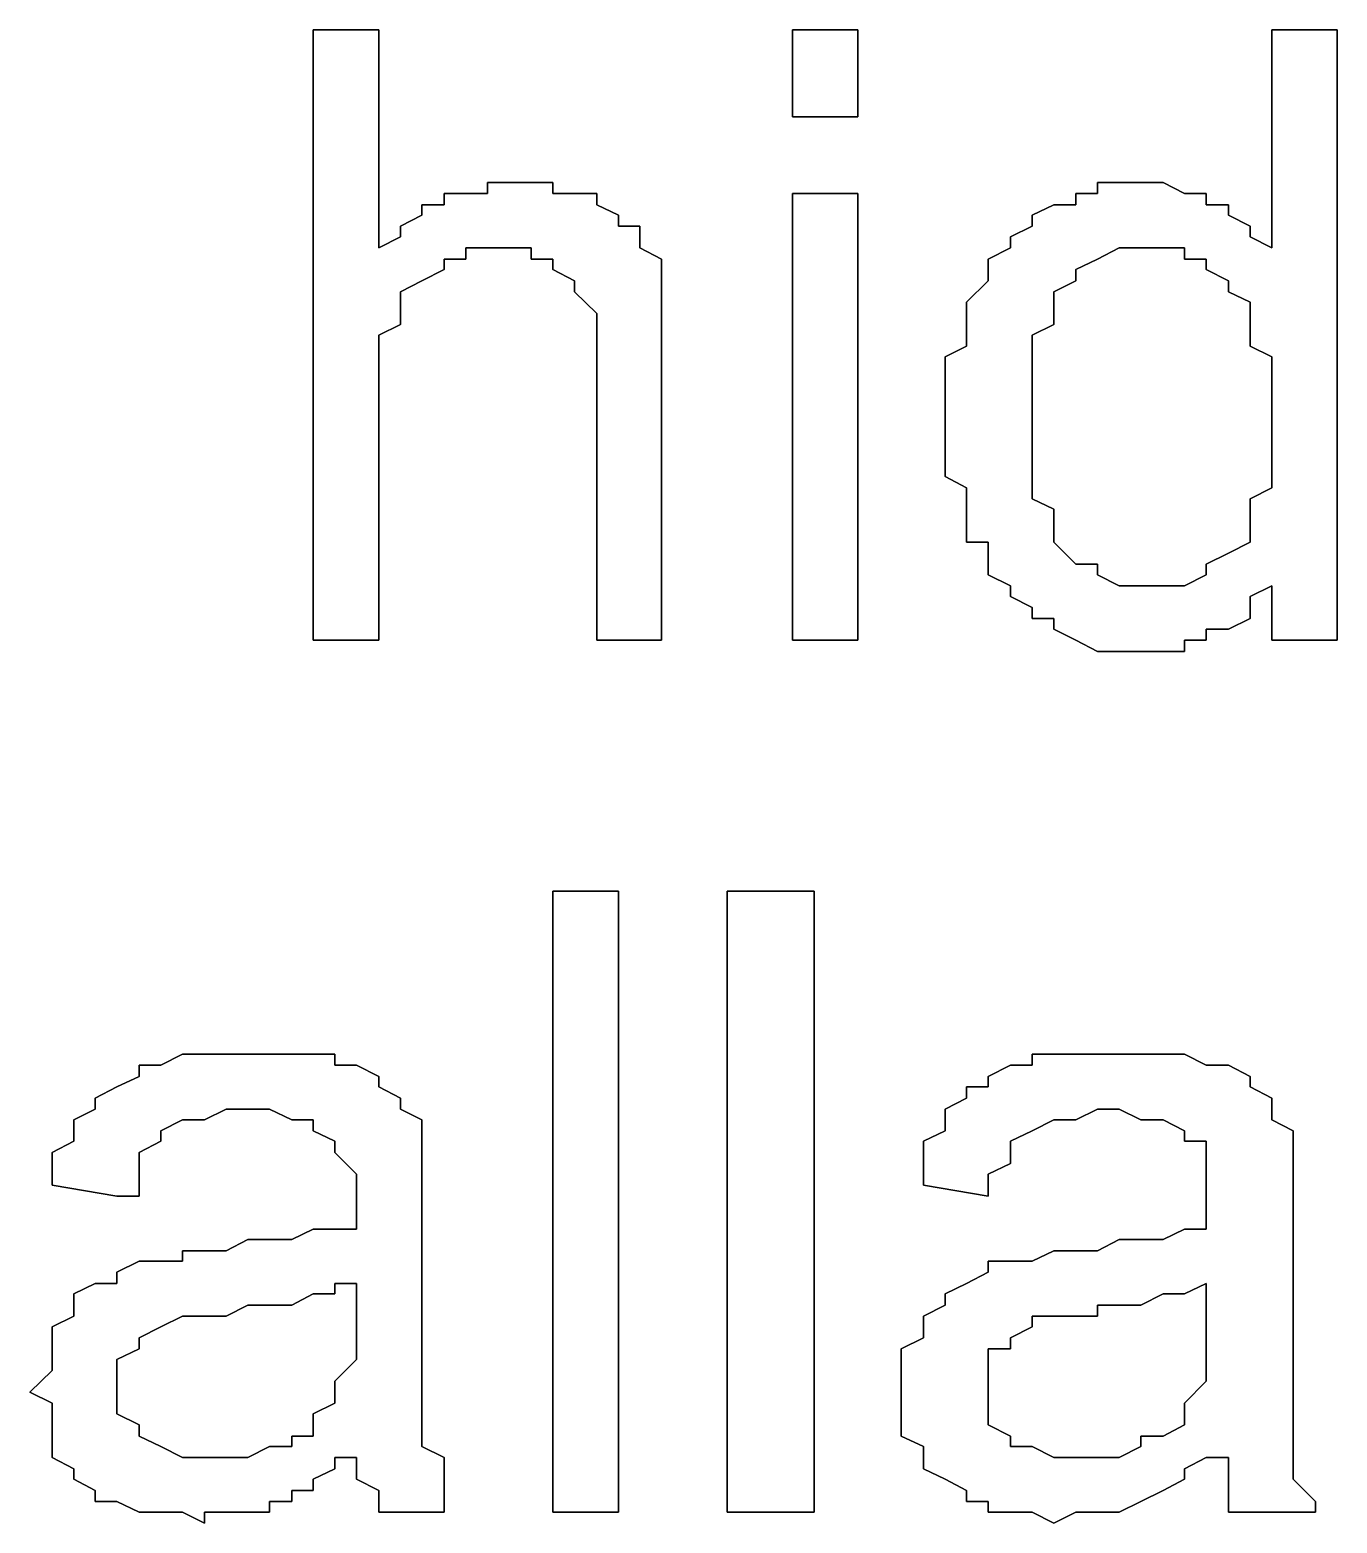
# Model space of a CAD drawing. Header units: metres. Extents: x 2.9 to 42.8, y 1.7 to 28.7.
# Drawn here: x 38.421 to 38.6327, y 16.4553 to 16.697 of the extents above; entities that cross this region are included whole.
import ezdxf

# ---------------------------------------------------------------- set-up
doc = ezdxf.new("R2010")
doc.units = ezdxf.units.M
doc.layers.add('GRIS', color=8, linetype='Continuous')

msp = doc.modelspace()

# ---------------------------------------------------------------- linework, layer by layer
at = {"layer": 'GRIS', "lineweight": -3}
for points in [[(38.4775, 16.697), (38.4669, 16.697), (38.4775, 16.697)], [(38.4669, 16.697), (38.4669, 16.5982), (38.4669, 16.697)], [(38.4775, 16.6617), (38.4775, 16.697), (38.4775, 16.6617)], [(38.5551, 16.697), (38.5445, 16.697), (38.5551, 16.697)], [(38.5445, 16.697), (38.5445, 16.6829), (38.5445, 16.697)], [(38.5551, 16.6829), (38.5551, 16.697), (38.5551, 16.6829)], [(38.6327, 16.697), (38.6221, 16.697), (38.6327, 16.697)], [(38.6221, 16.697), (38.6221, 16.6617), (38.6221, 16.697)], [(38.6327, 16.5982), (38.6327, 16.697), (38.6327, 16.5982)], [(38.5445, 16.6829), (38.5551, 16.6829), (38.5445, 16.6829)], [(38.4916, 16.6705), (38.4881, 16.6705), (38.4916, 16.6705)], [(38.4881, 16.6705), (38.4881, 16.6687), (38.4881, 16.6705)], [(38.4951, 16.6705), (38.4916, 16.6705), (38.4951, 16.6705)], [(38.4986, 16.6723), (38.4951, 16.6723), (38.4986, 16.6723)], [(38.4951, 16.6723), (38.4951, 16.6705), (38.4951, 16.6723)], [(38.5022, 16.6723), (38.4986, 16.6723), (38.5022, 16.6723)], [(38.5057, 16.6723), (38.5022, 16.6723), (38.5057, 16.6723)], [(38.5057, 16.6705), (38.5057, 16.6723), (38.5057, 16.6705)], [(38.5092, 16.6705), (38.5057, 16.6705), (38.5092, 16.6705)], [(38.5128, 16.6705), (38.5092, 16.6705), (38.5128, 16.6705)], [(38.5128, 16.6687), (38.5128, 16.6705), (38.5128, 16.6687)], [(38.5551, 16.6705), (38.5445, 16.6705), (38.5551, 16.6705)], [(38.5445, 16.6705), (38.5445, 16.5982), (38.5445, 16.6705)], [(38.5551, 16.5982), (38.5551, 16.6705), (38.5551, 16.5982)], [(38.5939, 16.6705), (38.5904, 16.6705), (38.5939, 16.6705)], [(38.5904, 16.6705), (38.5904, 16.6687), (38.5904, 16.6705)], [(38.5974, 16.6723), (38.5939, 16.6723), (38.5974, 16.6723)], [(38.5939, 16.6723), (38.5939, 16.6705), (38.5939, 16.6723)], [(38.6009, 16.6723), (38.5974, 16.6723), (38.6009, 16.6723)], [(38.6045, 16.6723), (38.6009, 16.6723), (38.6045, 16.6723)], [(38.608, 16.6705), (38.6045, 16.6723), (38.608, 16.6705)], [(38.6115, 16.6705), (38.608, 16.6705), (38.6115, 16.6705)], [(38.6115, 16.6687), (38.6115, 16.6705), (38.6115, 16.6687)], [(38.4881, 16.6687), (38.4845, 16.6687), (38.4881, 16.6687)], [(38.4845, 16.6687), (38.4845, 16.667), (38.4845, 16.6687)], [(38.5163, 16.667), (38.5128, 16.6687), (38.5163, 16.667)], [(38.5868, 16.6687), (38.5833, 16.667), (38.5868, 16.6687)], [(38.5904, 16.6687), (38.5868, 16.6687), (38.5904, 16.6687)], [(38.6151, 16.6687), (38.6115, 16.6687), (38.6151, 16.6687)], [(38.6151, 16.667), (38.6151, 16.6687), (38.6151, 16.667)], [(38.4845, 16.667), (38.481, 16.6652), (38.4845, 16.667)], [(38.5163, 16.6652), (38.5163, 16.667), (38.5163, 16.6652)], [(38.5833, 16.667), (38.5833, 16.6652), (38.5833, 16.667)], [(38.6186, 16.6652), (38.6151, 16.667), (38.6186, 16.6652)], [(38.481, 16.6635), (38.4775, 16.6617), (38.481, 16.6635)], [(38.481, 16.6652), (38.481, 16.6635), (38.481, 16.6652)], [(38.5198, 16.6652), (38.5163, 16.6652), (38.5198, 16.6652)], [(38.5198, 16.6617), (38.5198, 16.6652), (38.5198, 16.6617)], [(38.5833, 16.6652), (38.5798, 16.6635), (38.5833, 16.6652)], [(38.5798, 16.6635), (38.5798, 16.6617), (38.5798, 16.6635)], [(38.6186, 16.6635), (38.6186, 16.6652), (38.6186, 16.6635)], [(38.6221, 16.6617), (38.6186, 16.6635), (38.6221, 16.6617)], [(38.4916, 16.6599), (38.4916, 16.6617), (38.4916, 16.6599)], [(38.4916, 16.6617), (38.4951, 16.6617), (38.4916, 16.6617)], [(38.4951, 16.6617), (38.4986, 16.6617), (38.4951, 16.6617)], [(38.4986, 16.6617), (38.5022, 16.6617), (38.4986, 16.6617)], [(38.5022, 16.6617), (38.5022, 16.6599), (38.5022, 16.6617)], [(38.5233, 16.6599), (38.5198, 16.6617), (38.5233, 16.6599)], [(38.5798, 16.6617), (38.5762, 16.6599), (38.5798, 16.6617)], [(38.5939, 16.6599), (38.5974, 16.6617), (38.5939, 16.6599)], [(38.5974, 16.6617), (38.6009, 16.6617), (38.5974, 16.6617)], [(38.6009, 16.6617), (38.6045, 16.6617), (38.6009, 16.6617)], [(38.6045, 16.6617), (38.608, 16.6617), (38.6045, 16.6617)], [(38.608, 16.6617), (38.608, 16.6599), (38.608, 16.6617)], [(38.4845, 16.6564), (38.4881, 16.6582), (38.4845, 16.6564)], [(38.4881, 16.6582), (38.4881, 16.6599), (38.4881, 16.6582)], [(38.4881, 16.6599), (38.4916, 16.6599), (38.4881, 16.6599)], [(38.5022, 16.6599), (38.5057, 16.6599), (38.5022, 16.6599)], [(38.5057, 16.6599), (38.5057, 16.6582), (38.5057, 16.6599)], [(38.5057, 16.6582), (38.5092, 16.6564), (38.5057, 16.6582)], [(38.5233, 16.6582), (38.5233, 16.6599), (38.5233, 16.6582)], [(38.5233, 16.6564), (38.5233, 16.6582), (38.5233, 16.6564)], [(38.5762, 16.6599), (38.5762, 16.6582), (38.5762, 16.6599)], [(38.5762, 16.6582), (38.5762, 16.6564), (38.5762, 16.6582)], [(38.5904, 16.6582), (38.5939, 16.6599), (38.5904, 16.6582)], [(38.5904, 16.6564), (38.5904, 16.6582), (38.5904, 16.6564)], [(38.608, 16.6599), (38.6115, 16.6599), (38.608, 16.6599)], [(38.6115, 16.6599), (38.6115, 16.6582), (38.6115, 16.6599)], [(38.6115, 16.6582), (38.6151, 16.6564), (38.6115, 16.6582)], [(38.481, 16.6546), (38.4845, 16.6564), (38.481, 16.6546)], [(38.5092, 16.6564), (38.5092, 16.6546), (38.5092, 16.6564)], [(38.5233, 16.6546), (38.5233, 16.6564), (38.5233, 16.6546)], [(38.5762, 16.6564), (38.5727, 16.6529), (38.5762, 16.6564)], [(38.5868, 16.6546), (38.5904, 16.6564), (38.5868, 16.6546)], [(38.6151, 16.6564), (38.6151, 16.6546), (38.6151, 16.6564)], [(38.481, 16.6511), (38.481, 16.6546), (38.481, 16.6511)], [(38.5092, 16.6546), (38.5128, 16.6511), (38.5092, 16.6546)], [(38.5233, 16.6511), (38.5233, 16.6546), (38.5233, 16.6511)], [(38.5868, 16.6529), (38.5868, 16.6546), (38.5868, 16.6529)], [(38.6151, 16.6546), (38.6186, 16.6529), (38.6151, 16.6546)], [(38.481, 16.6493), (38.481, 16.6511), (38.481, 16.6493)], [(38.5128, 16.6511), (38.5128, 16.6493), (38.5128, 16.6511)], [(38.5233, 16.6493), (38.5233, 16.6511), (38.5233, 16.6493)], [(38.5727, 16.6529), (38.5727, 16.6511), (38.5727, 16.6529)], [(38.5727, 16.6511), (38.5727, 16.6493), (38.5727, 16.6511)], [(38.5868, 16.6511), (38.5868, 16.6529), (38.5868, 16.6511)], [(38.5868, 16.6493), (38.5868, 16.6511), (38.5868, 16.6493)], [(38.6186, 16.6529), (38.6186, 16.6511), (38.6186, 16.6529)], [(38.6186, 16.6511), (38.6186, 16.6476), (38.6186, 16.6511)], [(38.4775, 16.6476), (38.481, 16.6493), (38.4775, 16.6476)], [(38.5128, 16.6493), (38.5128, 16.6476), (38.5128, 16.6493)], [(38.5233, 16.6458), (38.5233, 16.6493), (38.5233, 16.6458)], [(38.5727, 16.6493), (38.5727, 16.6458), (38.5727, 16.6493)], [(38.5833, 16.6476), (38.5868, 16.6493), (38.5833, 16.6476)], [(38.4775, 16.6441), (38.4775, 16.6476), (38.4775, 16.6441)], [(38.5128, 16.6476), (38.5128, 16.6441), (38.5128, 16.6476)], [(38.5833, 16.6458), (38.5833, 16.6476), (38.5833, 16.6458)], [(38.6186, 16.6476), (38.6186, 16.6458), (38.6186, 16.6476)], [(38.4775, 16.6423), (38.4775, 16.6441), (38.4775, 16.6423)], [(38.5128, 16.6441), (38.5128, 16.5982), (38.5128, 16.6441)], [(38.5233, 16.6441), (38.5233, 16.6458), (38.5233, 16.6441)], [(38.5233, 16.5982), (38.5233, 16.6441), (38.5233, 16.5982)], [(38.5727, 16.6458), (38.5692, 16.6441), (38.5727, 16.6458)], [(38.5692, 16.6441), (38.5692, 16.6423), (38.5692, 16.6441)], [(38.5833, 16.6441), (38.5833, 16.6458), (38.5833, 16.6441)], [(38.5833, 16.6405), (38.5833, 16.6441), (38.5833, 16.6405)], [(38.6186, 16.6458), (38.6221, 16.6441), (38.6186, 16.6458)], [(38.6221, 16.6441), (38.6221, 16.6423), (38.6221, 16.6441)], [(38.4775, 16.6388), (38.4775, 16.6423), (38.4775, 16.6388)], [(38.5692, 16.6423), (38.5692, 16.6388), (38.5692, 16.6423)], [(38.6221, 16.6423), (38.6221, 16.6388), (38.6221, 16.6423)], [(38.4775, 16.637), (38.4775, 16.6388), (38.4775, 16.637)], [(38.5692, 16.6388), (38.5692, 16.637), (38.5692, 16.6388)], [(38.5833, 16.6388), (38.5833, 16.6405), (38.5833, 16.6388)], [(38.5833, 16.6352), (38.5833, 16.6388), (38.5833, 16.6352)], [(38.6221, 16.6388), (38.6221, 16.6352), (38.6221, 16.6388)], [(38.4775, 16.5982), (38.4775, 16.637), (38.4775, 16.5982)], [(38.5692, 16.637), (38.5692, 16.6335), (38.5692, 16.637)], [(38.5833, 16.6335), (38.5833, 16.6352), (38.5833, 16.6335)], [(38.6221, 16.6352), (38.6221, 16.6335), (38.6221, 16.6352)], [(38.5692, 16.6335), (38.5692, 16.6299), (38.5692, 16.6335)], [(38.5833, 16.6317), (38.5833, 16.6335), (38.5833, 16.6317)], [(38.5833, 16.6282), (38.5833, 16.6317), (38.5833, 16.6282)], [(38.6221, 16.6335), (38.6221, 16.6299), (38.6221, 16.6335)], [(38.5692, 16.6299), (38.5692, 16.6282), (38.5692, 16.6299)], [(38.6221, 16.6299), (38.6221, 16.6282), (38.6221, 16.6299)], [(38.5692, 16.6282), (38.5692, 16.6247), (38.5692, 16.6282)], [(38.5833, 16.6264), (38.5833, 16.6282), (38.5833, 16.6264)], [(38.6221, 16.6282), (38.6221, 16.6247), (38.6221, 16.6282)], [(38.5692, 16.6247), (38.5727, 16.6229), (38.5692, 16.6247)], [(38.5833, 16.6229), (38.5833, 16.6264), (38.5833, 16.6229)], [(38.6221, 16.6247), (38.6221, 16.6229), (38.6221, 16.6247)], [(38.5727, 16.6229), (38.5727, 16.6211), (38.5727, 16.6229)], [(38.5833, 16.6211), (38.5833, 16.6229), (38.5833, 16.6211)], [(38.6221, 16.6229), (38.6186, 16.6211), (38.6221, 16.6229)], [(38.5727, 16.6211), (38.5727, 16.6194), (38.5727, 16.6211)], [(38.5727, 16.6194), (38.5727, 16.6158), (38.5727, 16.6194)], [(38.5868, 16.6194), (38.5833, 16.6211), (38.5868, 16.6194)], [(38.5868, 16.6176), (38.5868, 16.6194), (38.5868, 16.6176)], [(38.6186, 16.6211), (38.6186, 16.6176), (38.6186, 16.6211)], [(38.5868, 16.6158), (38.5868, 16.6176), (38.5868, 16.6158)], [(38.6186, 16.6176), (38.6186, 16.6158), (38.6186, 16.6176)], [(38.5727, 16.6158), (38.5727, 16.6141), (38.5727, 16.6158)], [(38.5868, 16.6141), (38.5868, 16.6158), (38.5868, 16.6141)], [(38.6186, 16.6158), (38.6186, 16.6141), (38.6186, 16.6158)], [(38.5727, 16.6141), (38.5762, 16.6141), (38.5727, 16.6141)], [(38.5762, 16.6141), (38.5762, 16.6105), (38.5762, 16.6141)], [(38.5904, 16.6105), (38.5868, 16.6141), (38.5904, 16.6105)], [(38.6151, 16.6123), (38.6115, 16.6105), (38.6151, 16.6123)], [(38.6186, 16.6141), (38.6151, 16.6123), (38.6186, 16.6141)], [(38.5762, 16.6105), (38.5762, 16.6088), (38.5762, 16.6105)], [(38.5939, 16.6105), (38.5904, 16.6105), (38.5939, 16.6105)], [(38.5939, 16.6088), (38.5939, 16.6105), (38.5939, 16.6088)], [(38.6115, 16.6105), (38.6115, 16.6088), (38.6115, 16.6105)], [(38.5762, 16.6088), (38.5798, 16.607), (38.5762, 16.6088)], [(38.5974, 16.607), (38.5939, 16.6088), (38.5974, 16.607)], [(38.6115, 16.6088), (38.608, 16.607), (38.6115, 16.6088)], [(38.5798, 16.607), (38.5798, 16.6053), (38.5798, 16.607)], [(38.5798, 16.6053), (38.5833, 16.6035), (38.5798, 16.6053)], [(38.6009, 16.607), (38.5974, 16.607), (38.6009, 16.607)], [(38.6045, 16.607), (38.6009, 16.607), (38.6045, 16.607)], [(38.608, 16.607), (38.6045, 16.607), (38.608, 16.607)], [(38.6186, 16.6053), (38.6221, 16.607), (38.6186, 16.6053)], [(38.6186, 16.6035), (38.6186, 16.6053), (38.6186, 16.6035)], [(38.6221, 16.607), (38.6221, 16.5982), (38.6221, 16.607)], [(38.5833, 16.6035), (38.5833, 16.6017), (38.5833, 16.6035)], [(38.6186, 16.6017), (38.6186, 16.6035), (38.6186, 16.6017)], [(38.5833, 16.6017), (38.5868, 16.6017), (38.5833, 16.6017)], [(38.5868, 16.6017), (38.5868, 16.6), (38.5868, 16.6017)], [(38.5868, 16.6), (38.5904, 16.5982), (38.5868, 16.6)], [(38.6115, 16.5982), (38.6115, 16.6), (38.6115, 16.5982)], [(38.6115, 16.6), (38.6151, 16.6), (38.6115, 16.6)], [(38.6151, 16.6), (38.6186, 16.6017), (38.6151, 16.6)], [(38.4669, 16.5982), (38.4775, 16.5982), (38.4669, 16.5982)], [(38.5128, 16.5982), (38.5233, 16.5982), (38.5128, 16.5982)], [(38.5445, 16.5982), (38.5551, 16.5982), (38.5445, 16.5982)], [(38.5904, 16.5982), (38.5939, 16.5964), (38.5904, 16.5982)], [(38.608, 16.5964), (38.608, 16.5982), (38.608, 16.5964)], [(38.608, 16.5982), (38.6115, 16.5982), (38.608, 16.5982)], [(38.6221, 16.5982), (38.6327, 16.5982), (38.6221, 16.5982)], [(38.5939, 16.5964), (38.5974, 16.5964), (38.5939, 16.5964)], [(38.5974, 16.5964), (38.6009, 16.5964), (38.5974, 16.5964)], [(38.6009, 16.5964), (38.6045, 16.5964), (38.6009, 16.5964)], [(38.6045, 16.5964), (38.608, 16.5964), (38.6045, 16.5964)], [(38.5163, 16.5576), (38.5057, 16.5576), (38.5163, 16.5576)], [(38.5057, 16.5576), (38.5057, 16.4571), (38.5057, 16.5576)], [(38.5163, 16.4571), (38.5163, 16.5576), (38.5163, 16.4571)], [(38.548, 16.5576), (38.5339, 16.5576), (38.548, 16.5576)], [(38.5339, 16.5576), (38.5339, 16.4571), (38.5339, 16.5576)], [(38.548, 16.4571), (38.548, 16.5576), (38.548, 16.4571)], [(38.4457, 16.5312), (38.4422, 16.5294), (38.4457, 16.5312)], [(38.4493, 16.5312), (38.4457, 16.5312), (38.4493, 16.5312)], [(38.4528, 16.5312), (38.4493, 16.5312), (38.4528, 16.5312)], [(38.4563, 16.5312), (38.4528, 16.5312), (38.4563, 16.5312)], [(38.4598, 16.5312), (38.4563, 16.5312), (38.4598, 16.5312)], [(38.4634, 16.5312), (38.4598, 16.5312), (38.4634, 16.5312)], [(38.4669, 16.5312), (38.4634, 16.5312), (38.4669, 16.5312)], [(38.4704, 16.5312), (38.4669, 16.5312), (38.4704, 16.5312)], [(38.4704, 16.5294), (38.4704, 16.5312), (38.4704, 16.5294)], [(38.5868, 16.5312), (38.5833, 16.5312), (38.5868, 16.5312)], [(38.5833, 16.5312), (38.5833, 16.5294), (38.5833, 16.5312)], [(38.5904, 16.5312), (38.5868, 16.5312), (38.5904, 16.5312)], [(38.5939, 16.5312), (38.5904, 16.5312), (38.5939, 16.5312)], [(38.5974, 16.5312), (38.5939, 16.5312), (38.5974, 16.5312)], [(38.6009, 16.5312), (38.5974, 16.5312), (38.6009, 16.5312)], [(38.6045, 16.5312), (38.6009, 16.5312), (38.6045, 16.5312)], [(38.608, 16.5312), (38.6045, 16.5312), (38.608, 16.5312)], [(38.6115, 16.5294), (38.608, 16.5312), (38.6115, 16.5294)], [(38.4387, 16.5276), (38.4351, 16.5259), (38.4387, 16.5276)], [(38.4422, 16.5294), (38.4387, 16.5294), (38.4422, 16.5294)], [(38.4387, 16.5294), (38.4387, 16.5276), (38.4387, 16.5294)], [(38.4739, 16.5294), (38.4704, 16.5294), (38.4739, 16.5294)], [(38.4775, 16.5276), (38.4739, 16.5294), (38.4775, 16.5276)], [(38.4775, 16.5259), (38.4775, 16.5276), (38.4775, 16.5259)], [(38.5798, 16.5294), (38.5762, 16.5276), (38.5798, 16.5294)], [(38.5762, 16.5276), (38.5762, 16.5259), (38.5762, 16.5276)], [(38.5833, 16.5294), (38.5798, 16.5294), (38.5833, 16.5294)], [(38.6151, 16.5294), (38.6115, 16.5294), (38.6151, 16.5294)], [(38.6186, 16.5276), (38.6151, 16.5294), (38.6186, 16.5276)], [(38.6186, 16.5259), (38.6186, 16.5276), (38.6186, 16.5259)], [(38.4351, 16.5259), (38.4316, 16.5241), (38.4351, 16.5259)], [(38.481, 16.5241), (38.4775, 16.5259), (38.481, 16.5241)], [(38.5762, 16.5259), (38.5727, 16.5259), (38.5762, 16.5259)], [(38.5727, 16.5259), (38.5727, 16.5241), (38.5727, 16.5259)], [(38.6221, 16.5241), (38.6186, 16.5259), (38.6221, 16.5241)], [(38.4316, 16.5241), (38.4316, 16.5223), (38.4316, 16.5241)], [(38.481, 16.5223), (38.481, 16.5241), (38.481, 16.5223)], [(38.5727, 16.5241), (38.5692, 16.5223), (38.5727, 16.5241)], [(38.6221, 16.5223), (38.6221, 16.5241), (38.6221, 16.5223)], [(38.4316, 16.5223), (38.4281, 16.5206), (38.4316, 16.5223)], [(38.4281, 16.5206), (38.4281, 16.5188), (38.4281, 16.5206)], [(38.4422, 16.5188), (38.4457, 16.5206), (38.4422, 16.5188)], [(38.4457, 16.5206), (38.4493, 16.5206), (38.4457, 16.5206)], [(38.4493, 16.5206), (38.4528, 16.5223), (38.4493, 16.5206)], [(38.4528, 16.5223), (38.4563, 16.5223), (38.4528, 16.5223)], [(38.4563, 16.5223), (38.4598, 16.5223), (38.4563, 16.5223)], [(38.4598, 16.5223), (38.4634, 16.5206), (38.4598, 16.5223)], [(38.4634, 16.5206), (38.4669, 16.5206), (38.4634, 16.5206)], [(38.4669, 16.5206), (38.4669, 16.5188), (38.4669, 16.5206)], [(38.4845, 16.5206), (38.481, 16.5223), (38.4845, 16.5206)], [(38.4845, 16.5188), (38.4845, 16.5206), (38.4845, 16.5188)], [(38.5692, 16.5223), (38.5692, 16.5206), (38.5692, 16.5223)], [(38.5692, 16.5206), (38.5692, 16.5188), (38.5692, 16.5206)], [(38.5833, 16.5188), (38.5868, 16.5206), (38.5833, 16.5188)], [(38.5868, 16.5206), (38.5904, 16.5206), (38.5868, 16.5206)], [(38.5904, 16.5206), (38.5939, 16.5223), (38.5904, 16.5206)], [(38.5939, 16.5223), (38.5974, 16.5223), (38.5939, 16.5223)], [(38.5974, 16.5223), (38.6009, 16.5206), (38.5974, 16.5223)], [(38.6009, 16.5206), (38.6045, 16.5206), (38.6009, 16.5206)], [(38.6045, 16.5206), (38.608, 16.5188), (38.6045, 16.5206)], [(38.6221, 16.5206), (38.6221, 16.5223), (38.6221, 16.5206)], [(38.6256, 16.5188), (38.6221, 16.5206), (38.6256, 16.5188)], [(38.4281, 16.5188), (38.4281, 16.5171), (38.4281, 16.5188)], [(38.4422, 16.5171), (38.4422, 16.5188), (38.4422, 16.5171)], [(38.4669, 16.5188), (38.4704, 16.5171), (38.4669, 16.5188)], [(38.4845, 16.5153), (38.4845, 16.5188), (38.4845, 16.5153)], [(38.5692, 16.5188), (38.5657, 16.5171), (38.5692, 16.5188)], [(38.5798, 16.5171), (38.5833, 16.5188), (38.5798, 16.5171)], [(38.608, 16.5188), (38.608, 16.5171), (38.608, 16.5188)], [(38.6256, 16.5153), (38.6256, 16.5188), (38.6256, 16.5153)], [(38.4281, 16.5171), (38.4246, 16.5153), (38.4281, 16.5171)], [(38.4387, 16.5153), (38.4422, 16.5171), (38.4387, 16.5153)], [(38.4704, 16.5171), (38.4704, 16.5153), (38.4704, 16.5171)], [(38.5657, 16.5171), (38.5657, 16.5153), (38.5657, 16.5171)], [(38.5798, 16.5153), (38.5798, 16.5171), (38.5798, 16.5153)], [(38.608, 16.5171), (38.6115, 16.5171), (38.608, 16.5171)], [(38.6115, 16.5171), (38.6115, 16.5153), (38.6115, 16.5171)], [(38.4246, 16.5153), (38.4246, 16.5118), (38.4246, 16.5153)], [(38.4387, 16.5135), (38.4387, 16.5153), (38.4387, 16.5135)], [(38.4387, 16.5118), (38.4387, 16.5135), (38.4387, 16.5118)], [(38.4704, 16.5153), (38.4739, 16.5118), (38.4704, 16.5153)], [(38.4845, 16.5135), (38.4845, 16.5153), (38.4845, 16.5135)], [(38.4845, 16.5118), (38.4845, 16.5135), (38.4845, 16.5118)], [(38.5657, 16.5153), (38.5657, 16.5118), (38.5657, 16.5153)], [(38.5762, 16.5118), (38.5798, 16.5135), (38.5762, 16.5118)], [(38.5798, 16.5135), (38.5798, 16.5153), (38.5798, 16.5135)], [(38.6115, 16.5153), (38.6115, 16.5118), (38.6115, 16.5153)], [(38.6256, 16.5135), (38.6256, 16.5153), (38.6256, 16.5135)], [(38.6256, 16.5118), (38.6256, 16.5135), (38.6256, 16.5118)], [(38.4246, 16.5118), (38.4246, 16.51), (38.4246, 16.5118)], [(38.4387, 16.5082), (38.4387, 16.5118), (38.4387, 16.5082)], [(38.4739, 16.5118), (38.4739, 16.51), (38.4739, 16.5118)], [(38.4845, 16.51), (38.4845, 16.5118), (38.4845, 16.51)], [(38.5657, 16.5118), (38.5657, 16.51), (38.5657, 16.5118)], [(38.5762, 16.5082), (38.5762, 16.5118), (38.5762, 16.5082)], [(38.6115, 16.5118), (38.6115, 16.51), (38.6115, 16.5118)], [(38.6256, 16.51), (38.6256, 16.5118), (38.6256, 16.51)], [(38.4246, 16.51), (38.4351, 16.5082), (38.4246, 16.51)], [(38.4351, 16.5082), (38.4387, 16.5082), (38.4351, 16.5082)], [(38.4739, 16.51), (38.4739, 16.5065), (38.4739, 16.51)], [(38.4845, 16.5065), (38.4845, 16.51), (38.4845, 16.5065)], [(38.5657, 16.51), (38.5762, 16.5082), (38.5657, 16.51)], [(38.6115, 16.51), (38.6115, 16.5065), (38.6115, 16.51)], [(38.6256, 16.5065), (38.6256, 16.51), (38.6256, 16.5065)], [(38.4739, 16.5065), (38.4739, 16.5029), (38.4739, 16.5065)], [(38.4845, 16.5047), (38.4845, 16.5065), (38.4845, 16.5047)], [(38.6115, 16.5065), (38.6115, 16.5029), (38.6115, 16.5065)], [(38.6256, 16.5047), (38.6256, 16.5065), (38.6256, 16.5047)], [(38.4845, 16.4888), (38.4845, 16.5047), (38.4845, 16.4888)], [(38.6256, 16.4888), (38.6256, 16.5047), (38.6256, 16.4888)], [(38.4563, 16.5012), (38.4528, 16.4994), (38.4563, 16.5012)], [(38.4598, 16.5012), (38.4563, 16.5012), (38.4598, 16.5012)], [(38.4634, 16.5012), (38.4598, 16.5012), (38.4634, 16.5012)], [(38.4669, 16.5029), (38.4634, 16.5012), (38.4669, 16.5029)], [(38.4704, 16.5029), (38.4669, 16.5029), (38.4704, 16.5029)], [(38.4739, 16.5029), (38.4704, 16.5029), (38.4739, 16.5029)], [(38.5974, 16.5012), (38.5939, 16.4994), (38.5974, 16.5012)], [(38.6009, 16.5012), (38.5974, 16.5012), (38.6009, 16.5012)], [(38.6045, 16.5012), (38.6009, 16.5012), (38.6045, 16.5012)], [(38.608, 16.5029), (38.6045, 16.5012), (38.608, 16.5029)], [(38.6115, 16.5029), (38.608, 16.5029), (38.6115, 16.5029)], [(38.4493, 16.4994), (38.4457, 16.4994), (38.4493, 16.4994)], [(38.4457, 16.4994), (38.4457, 16.4977), (38.4457, 16.4994)], [(38.4528, 16.4994), (38.4493, 16.4994), (38.4528, 16.4994)], [(38.5868, 16.4994), (38.5833, 16.4977), (38.5868, 16.4994)], [(38.5904, 16.4994), (38.5868, 16.4994), (38.5904, 16.4994)], [(38.5939, 16.4994), (38.5904, 16.4994), (38.5939, 16.4994)], [(38.4387, 16.4977), (38.4351, 16.4959), (38.4387, 16.4977)], [(38.4422, 16.4977), (38.4387, 16.4977), (38.4422, 16.4977)], [(38.4457, 16.4977), (38.4422, 16.4977), (38.4457, 16.4977)], [(38.5798, 16.4977), (38.5762, 16.4977), (38.5798, 16.4977)], [(38.5762, 16.4977), (38.5762, 16.4959), (38.5762, 16.4977)], [(38.5833, 16.4977), (38.5798, 16.4977), (38.5833, 16.4977)], [(38.4316, 16.4941), (38.4281, 16.4924), (38.4316, 16.4941)], [(38.4351, 16.4941), (38.4316, 16.4941), (38.4351, 16.4941)], [(38.4351, 16.4959), (38.4351, 16.4941), (38.4351, 16.4959)], [(38.4704, 16.4924), (38.4704, 16.4941), (38.4704, 16.4924)], [(38.4704, 16.4941), (38.4739, 16.4941), (38.4704, 16.4941)], [(38.4739, 16.4941), (38.4739, 16.4888), (38.4739, 16.4941)], [(38.5727, 16.4941), (38.5692, 16.4924), (38.5727, 16.4941)], [(38.5762, 16.4959), (38.5727, 16.4941), (38.5762, 16.4959)], [(38.608, 16.4924), (38.6115, 16.4941), (38.608, 16.4924)], [(38.6115, 16.4941), (38.6115, 16.4888), (38.6115, 16.4941)], [(38.4281, 16.4924), (38.4281, 16.4906), (38.4281, 16.4924)], [(38.4634, 16.4906), (38.4669, 16.4924), (38.4634, 16.4906)], [(38.4669, 16.4924), (38.4704, 16.4924), (38.4669, 16.4924)], [(38.5692, 16.4924), (38.5692, 16.4906), (38.5692, 16.4924)], [(38.6009, 16.4906), (38.6045, 16.4924), (38.6009, 16.4906)], [(38.6045, 16.4924), (38.608, 16.4924), (38.6045, 16.4924)], [(38.4281, 16.4888), (38.4246, 16.4871), (38.4281, 16.4888)], [(38.4281, 16.4906), (38.4281, 16.4888), (38.4281, 16.4906)], [(38.4422, 16.4871), (38.4457, 16.4888), (38.4422, 16.4871)], [(38.4457, 16.4888), (38.4493, 16.4888), (38.4457, 16.4888)], [(38.4493, 16.4888), (38.4528, 16.4888), (38.4493, 16.4888)], [(38.4528, 16.4888), (38.4563, 16.4906), (38.4528, 16.4888)], [(38.4563, 16.4906), (38.4598, 16.4906), (38.4563, 16.4906)], [(38.4598, 16.4906), (38.4634, 16.4906), (38.4598, 16.4906)], [(38.4739, 16.4888), (38.4739, 16.4853), (38.4739, 16.4888)], [(38.4845, 16.4853), (38.4845, 16.4888), (38.4845, 16.4853)], [(38.5692, 16.4906), (38.5657, 16.4888), (38.5692, 16.4906)], [(38.5657, 16.4888), (38.5657, 16.4871), (38.5657, 16.4888)], [(38.5833, 16.4871), (38.5833, 16.4888), (38.5833, 16.4871)], [(38.5833, 16.4888), (38.5868, 16.4888), (38.5833, 16.4888)], [(38.5868, 16.4888), (38.5904, 16.4888), (38.5868, 16.4888)], [(38.5904, 16.4888), (38.5939, 16.4888), (38.5904, 16.4888)], [(38.5939, 16.4888), (38.5939, 16.4906), (38.5939, 16.4888)], [(38.5939, 16.4906), (38.5974, 16.4906), (38.5939, 16.4906)], [(38.5974, 16.4906), (38.6009, 16.4906), (38.5974, 16.4906)], [(38.6115, 16.4888), (38.6115, 16.4853), (38.6115, 16.4888)], [(38.6256, 16.4853), (38.6256, 16.4888), (38.6256, 16.4853)], [(38.4246, 16.4871), (38.4246, 16.4853), (38.4246, 16.4871)], [(38.4387, 16.4853), (38.4422, 16.4871), (38.4387, 16.4853)], [(38.5657, 16.4871), (38.5657, 16.4853), (38.5657, 16.4871)], [(38.5798, 16.4853), (38.5833, 16.4871), (38.5798, 16.4853)], [(38.4246, 16.4853), (38.4246, 16.4835), (38.4246, 16.4853)], [(38.4387, 16.4835), (38.4387, 16.4853), (38.4387, 16.4835)], [(38.4739, 16.4853), (38.4739, 16.4835), (38.4739, 16.4853)], [(38.4845, 16.4818), (38.4845, 16.4853), (38.4845, 16.4818)], [(38.5657, 16.4853), (38.5621, 16.4835), (38.5657, 16.4853)], [(38.5798, 16.4835), (38.5798, 16.4853), (38.5798, 16.4835)], [(38.6115, 16.4853), (38.6115, 16.4835), (38.6115, 16.4853)], [(38.6256, 16.4818), (38.6256, 16.4853), (38.6256, 16.4818)], [(38.4246, 16.4835), (38.4246, 16.4818), (38.4246, 16.4835)], [(38.4246, 16.4818), (38.4246, 16.48), (38.4246, 16.4818)], [(38.4351, 16.4818), (38.4387, 16.4835), (38.4351, 16.4818)], [(38.4351, 16.4783), (38.4351, 16.4818), (38.4351, 16.4783)], [(38.4739, 16.4818), (38.4704, 16.4783), (38.4739, 16.4818)], [(38.4739, 16.4835), (38.4739, 16.4818), (38.4739, 16.4835)], [(38.4845, 16.4783), (38.4845, 16.4818), (38.4845, 16.4783)], [(38.5621, 16.4835), (38.5621, 16.4818), (38.5621, 16.4835)], [(38.5621, 16.4818), (38.5621, 16.48), (38.5621, 16.4818)], [(38.5762, 16.4818), (38.5762, 16.4835), (38.5762, 16.4818)], [(38.5762, 16.4835), (38.5798, 16.4835), (38.5762, 16.4835)], [(38.5762, 16.4783), (38.5762, 16.4818), (38.5762, 16.4783)], [(38.6115, 16.4835), (38.6115, 16.4818), (38.6115, 16.4835)], [(38.6115, 16.4818), (38.6115, 16.4783), (38.6115, 16.4818)], [(38.6256, 16.4783), (38.6256, 16.4818), (38.6256, 16.4783)], [(38.4246, 16.48), (38.421, 16.4765), (38.4246, 16.48)], [(38.5621, 16.48), (38.5621, 16.4765), (38.5621, 16.48)], [(38.4351, 16.4765), (38.4351, 16.4783), (38.4351, 16.4765)], [(38.4704, 16.4783), (38.4704, 16.4747), (38.4704, 16.4783)], [(38.4845, 16.4747), (38.4845, 16.4783), (38.4845, 16.4747)], [(38.5762, 16.4765), (38.5762, 16.4783), (38.5762, 16.4765)], [(38.6115, 16.4783), (38.608, 16.4747), (38.6115, 16.4783)], [(38.6256, 16.4747), (38.6256, 16.4783), (38.6256, 16.4747)], [(38.421, 16.4765), (38.4246, 16.4747), (38.421, 16.4765)], [(38.4246, 16.4747), (38.4246, 16.4712), (38.4246, 16.4747)], [(38.4351, 16.4747), (38.4351, 16.4765), (38.4351, 16.4747)], [(38.4351, 16.473), (38.4351, 16.4747), (38.4351, 16.473)], [(38.4704, 16.4747), (38.4669, 16.473), (38.4704, 16.4747)], [(38.4845, 16.473), (38.4845, 16.4747), (38.4845, 16.473)], [(38.5621, 16.4765), (38.5621, 16.4747), (38.5621, 16.4765)], [(38.5621, 16.4747), (38.5621, 16.4712), (38.5621, 16.4747)], [(38.5762, 16.4747), (38.5762, 16.4765), (38.5762, 16.4747)], [(38.5762, 16.473), (38.5762, 16.4747), (38.5762, 16.473)], [(38.608, 16.4747), (38.608, 16.473), (38.608, 16.4747)], [(38.6256, 16.473), (38.6256, 16.4747), (38.6256, 16.473)], [(38.4387, 16.4712), (38.4351, 16.473), (38.4387, 16.4712)], [(38.4669, 16.473), (38.4669, 16.4712), (38.4669, 16.473)], [(38.4845, 16.4712), (38.4845, 16.473), (38.4845, 16.4712)], [(38.5762, 16.4712), (38.5762, 16.473), (38.5762, 16.4712)], [(38.608, 16.473), (38.608, 16.4712), (38.608, 16.473)], [(38.6256, 16.4712), (38.6256, 16.473), (38.6256, 16.4712)], [(38.4246, 16.4712), (38.4246, 16.4694), (38.4246, 16.4712)], [(38.4387, 16.4694), (38.4387, 16.4712), (38.4387, 16.4694)], [(38.4669, 16.4712), (38.4669, 16.4694), (38.4669, 16.4712)], [(38.4845, 16.4694), (38.4845, 16.4712), (38.4845, 16.4694)], [(38.5621, 16.4712), (38.5621, 16.4694), (38.5621, 16.4712)], [(38.5798, 16.4694), (38.5762, 16.4712), (38.5798, 16.4694)], [(38.608, 16.4712), (38.6045, 16.4694), (38.608, 16.4712)], [(38.6256, 16.4694), (38.6256, 16.4712), (38.6256, 16.4694)], [(38.4246, 16.4694), (38.4246, 16.4677), (38.4246, 16.4694)], [(38.4246, 16.4677), (38.4246, 16.4659), (38.4246, 16.4677)], [(38.4422, 16.4677), (38.4387, 16.4694), (38.4422, 16.4677)], [(38.4457, 16.4659), (38.4422, 16.4677), (38.4457, 16.4659)], [(38.4598, 16.4677), (38.4563, 16.4659), (38.4598, 16.4677)], [(38.4634, 16.4677), (38.4598, 16.4677), (38.4634, 16.4677)], [(38.4669, 16.4694), (38.4634, 16.4694), (38.4669, 16.4694)], [(38.4634, 16.4694), (38.4634, 16.4677), (38.4634, 16.4694)], [(38.4845, 16.4677), (38.4845, 16.4694), (38.4845, 16.4677)], [(38.4881, 16.4659), (38.4845, 16.4677), (38.4881, 16.4659)], [(38.5621, 16.4694), (38.5657, 16.4677), (38.5621, 16.4694)], [(38.5657, 16.4677), (38.5657, 16.4659), (38.5657, 16.4677)], [(38.5798, 16.4677), (38.5798, 16.4694), (38.5798, 16.4677)], [(38.5833, 16.4677), (38.5798, 16.4677), (38.5833, 16.4677)], [(38.5868, 16.4659), (38.5833, 16.4677), (38.5868, 16.4659)], [(38.6009, 16.4677), (38.5974, 16.4659), (38.6009, 16.4677)], [(38.6045, 16.4694), (38.6009, 16.4694), (38.6045, 16.4694)], [(38.6009, 16.4694), (38.6009, 16.4677), (38.6009, 16.4694)], [(38.6256, 16.4677), (38.6256, 16.4694), (38.6256, 16.4677)], [(38.6256, 16.4659), (38.6256, 16.4677), (38.6256, 16.4659)], [(38.4246, 16.4659), (38.4281, 16.4641), (38.4246, 16.4659)], [(38.4493, 16.4659), (38.4457, 16.4659), (38.4493, 16.4659)], [(38.4528, 16.4659), (38.4493, 16.4659), (38.4528, 16.4659)], [(38.4563, 16.4659), (38.4528, 16.4659), (38.4563, 16.4659)], [(38.4704, 16.4641), (38.4704, 16.4659), (38.4704, 16.4641)], [(38.4704, 16.4659), (38.4739, 16.4659), (38.4704, 16.4659)], [(38.4739, 16.4659), (38.4739, 16.4641), (38.4739, 16.4659)], [(38.4881, 16.4641), (38.4881, 16.4659), (38.4881, 16.4641)], [(38.5657, 16.4659), (38.5657, 16.4641), (38.5657, 16.4659)], [(38.5904, 16.4659), (38.5868, 16.4659), (38.5904, 16.4659)], [(38.5939, 16.4659), (38.5904, 16.4659), (38.5939, 16.4659)], [(38.5974, 16.4659), (38.5939, 16.4659), (38.5974, 16.4659)], [(38.608, 16.4641), (38.6115, 16.4659), (38.608, 16.4641)], [(38.6115, 16.4659), (38.6151, 16.4659), (38.6115, 16.4659)], [(38.6151, 16.4659), (38.6151, 16.4641), (38.6151, 16.4659)], [(38.6256, 16.4641), (38.6256, 16.4659), (38.6256, 16.4641)], [(38.4281, 16.4641), (38.4281, 16.4624), (38.4281, 16.4641)], [(38.4281, 16.4624), (38.4316, 16.4606), (38.4281, 16.4624)], [(38.4669, 16.4624), (38.4704, 16.4641), (38.4669, 16.4624)], [(38.4669, 16.4606), (38.4669, 16.4624), (38.4669, 16.4606)], [(38.4739, 16.4641), (38.4739, 16.4624), (38.4739, 16.4641)], [(38.4739, 16.4624), (38.4775, 16.4606), (38.4739, 16.4624)], [(38.4881, 16.4624), (38.4881, 16.4641), (38.4881, 16.4624)], [(38.4881, 16.4588), (38.4881, 16.4624), (38.4881, 16.4588)], [(38.5657, 16.4641), (38.5692, 16.4624), (38.5657, 16.4641)], [(38.5692, 16.4624), (38.5727, 16.4606), (38.5692, 16.4624)], [(38.6045, 16.4606), (38.608, 16.4624), (38.6045, 16.4606)], [(38.608, 16.4624), (38.608, 16.4641), (38.608, 16.4624)], [(38.6151, 16.4641), (38.6151, 16.4624), (38.6151, 16.4641)], [(38.6151, 16.4624), (38.6151, 16.4606), (38.6151, 16.4624)], [(38.6256, 16.4624), (38.6256, 16.4641), (38.6256, 16.4624)], [(38.6292, 16.4588), (38.6256, 16.4624), (38.6292, 16.4588)], [(38.4316, 16.4606), (38.4316, 16.4588), (38.4316, 16.4606)], [(38.4634, 16.4588), (38.4634, 16.4606), (38.4634, 16.4588)], [(38.4634, 16.4606), (38.4669, 16.4606), (38.4634, 16.4606)], [(38.4775, 16.4606), (38.4775, 16.4571), (38.4775, 16.4606)], [(38.5727, 16.4606), (38.5727, 16.4588), (38.5727, 16.4606)], [(38.6009, 16.4588), (38.6045, 16.4606), (38.6009, 16.4588)], [(38.6151, 16.4606), (38.6151, 16.4571), (38.6151, 16.4606)], [(38.4316, 16.4588), (38.4351, 16.4588), (38.4316, 16.4588)], [(38.4351, 16.4588), (38.4387, 16.4571), (38.4351, 16.4588)], [(38.4598, 16.4571), (38.4598, 16.4588), (38.4598, 16.4571)], [(38.4598, 16.4588), (38.4634, 16.4588), (38.4598, 16.4588)], [(38.4881, 16.4571), (38.4881, 16.4588), (38.4881, 16.4571)], [(38.5727, 16.4588), (38.5762, 16.4588), (38.5727, 16.4588)], [(38.5762, 16.4588), (38.5762, 16.4571), (38.5762, 16.4588)], [(38.5974, 16.4571), (38.6009, 16.4588), (38.5974, 16.4571)], [(38.6292, 16.4571), (38.6292, 16.4588), (38.6292, 16.4571)], [(38.4387, 16.4571), (38.4422, 16.4571), (38.4387, 16.4571)], [(38.4422, 16.4571), (38.4457, 16.4571), (38.4422, 16.4571)], [(38.4457, 16.4571), (38.4493, 16.4553), (38.4457, 16.4571)], [(38.4493, 16.4553), (38.4493, 16.4571), (38.4493, 16.4553)], [(38.4493, 16.4571), (38.4528, 16.4571), (38.4493, 16.4571)], [(38.4528, 16.4571), (38.4563, 16.4571), (38.4528, 16.4571)], [(38.4563, 16.4571), (38.4598, 16.4571), (38.4563, 16.4571)], [(38.4775, 16.4571), (38.4881, 16.4571), (38.4775, 16.4571)], [(38.5057, 16.4571), (38.5163, 16.4571), (38.5057, 16.4571)], [(38.5339, 16.4571), (38.548, 16.4571), (38.5339, 16.4571)], [(38.5762, 16.4571), (38.5798, 16.4571), (38.5762, 16.4571)], [(38.5798, 16.4571), (38.5833, 16.4571), (38.5798, 16.4571)], [(38.5833, 16.4571), (38.5868, 16.4553), (38.5833, 16.4571)], [(38.5868, 16.4553), (38.5904, 16.4571), (38.5868, 16.4553)], [(38.5904, 16.4571), (38.5939, 16.4571), (38.5904, 16.4571)], [(38.5939, 16.4571), (38.5974, 16.4571), (38.5939, 16.4571)], [(38.6151, 16.4571), (38.6292, 16.4571), (38.6151, 16.4571)]]:
    msp.add_lwpolyline(points, dxfattribs=at)

doc.saveas('drawing.dxf')
